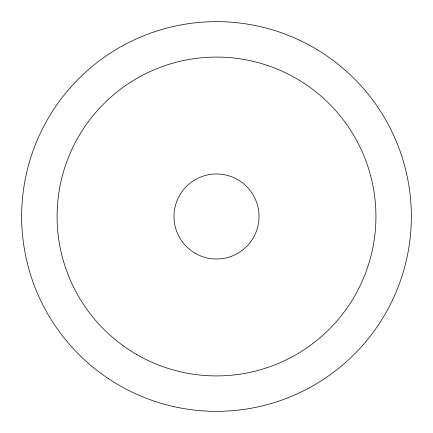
<?xml version="1.0" encoding="UTF-8"?>
<svg xmlns="http://www.w3.org/2000/svg" width="433" height="433" viewBox="0 0 433 433"><rect width="100%" height="100%" fill="white"/><g stroke="black" fill="none" stroke-linecap="round" stroke-linejoin="round"><path stroke-width="0.65" d="M195.245 253.316A42.515 42.515 0 0 0 259.015 216.5A42.515 42.515 0 0 0 195.245 179.684A42.515 42.515 0 0 0 195.245 253.316M108.672 378.794A194.85 194.85 0 0 0 410.966 228.732A194.85 194.85 0 0 0 129.862 41.969A194.85 194.85 0 0 0 108.672 378.794M136.79 354.562A159.425 159.425 0 0 0 375.925 216.5A159.425 159.425 0 0 0 136.79 78.438A159.425 159.425 0 0 0 136.79 354.562"/></g></svg>
